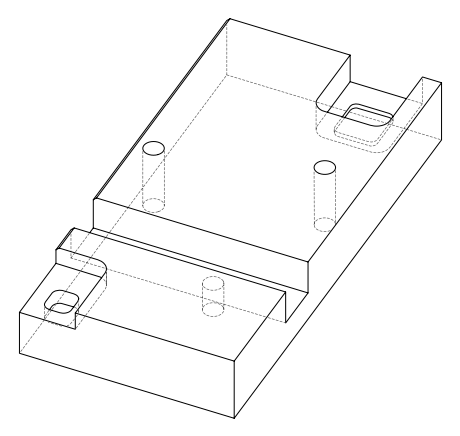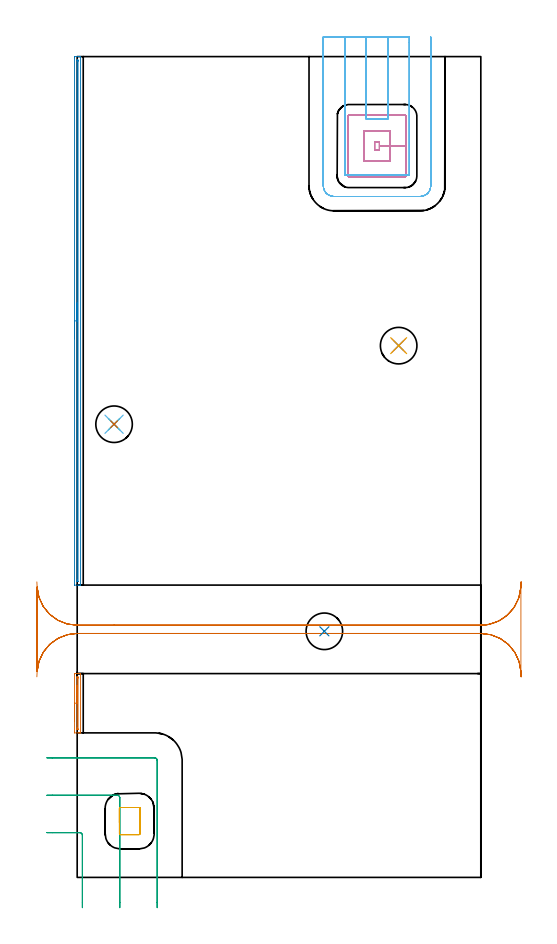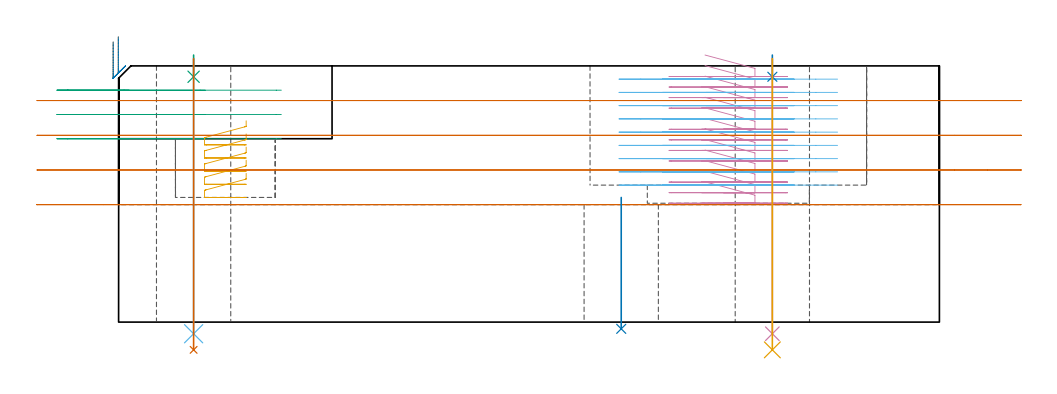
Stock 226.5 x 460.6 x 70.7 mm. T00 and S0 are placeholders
(PLAN: 14 operations, 10 tool changes, 35.9 min)
(1 AREA_MILL | FG_CHAMFER_SURFACE | UGT0205_001 | 0.68 min | 220 mm3)
(2 AREA_MILL_1 | FG_CHAMFER_SURFACE_1 | UGT0205_001 | 4.89 min | 1731 mm3)
(3 MILL_CORNER_NOTCH_RECTANGULAR | CORNER_NOTCH_RECTANGULAR | UGT0201_006 | Follow Part, ap 7, ae 75% | 2.07 min | 94982 mm3)
(4 MILL_RECTANGULAR_POCKET | POCKET_RECTANGULAR_STRAIGHT | NXT0201_011 | Follow Part, ap 3, ae 75% | 7.43 min | 77550 mm3)
(5 MILL_RECTANGULAR_POCKET_1 | POCKET_RECTANGULAR_STRAIGHT_1 | NXT0201_012 | Follow Part, ap 4, ae 75% | 1.06 min | 12894 mm3)
(6 MILL_SLOT | SLOT_PARTIAL_RECTANGULAR | NXT0201_012 | Follow Part, ap 4, ae 75% | 12.5 min | 147087 mm3)
(7 MILL_RECTANGULAR_SLOT | SLOT_RECTANGULAR | UGT0201_009 | Follow Part, ap 11.25, ae 75% | 5.73 min | 430323 mm3)
(8 SPOT_DRILL | STEP1HOLE | NXT0321_9005460120000 | 0.05 min | 188 mm3)
(9 SPOT_DRILL_1 | STEP1HOLE_1 | NXT0321_9005460120000 | 0.05 min | 180 mm3)
(10 DRILL_THROUGH_HOLE_INTO_CENTER | STEP1HOLE | NXT0301_065 | 0.31 min | 4714 mm3)
(11 DRILL_TO_ENLARGE_THROUGH_HOLE | STEP1HOLE | UGT0301_050 | 0.32 min | 18415 mm3)
(12 DRILL_THROUGH_HOLE_INTO_CENTER_1 | STEP1HOLE_1 | NXT0301_065 | 0.31 min | 4762 mm3)
(13 DRILL_TO_ENLARGE_THROUGH_HOLE_1 | STEP1HOLE_1 | UGT0301_050 | 0.32 min | 18340 mm3)
(14 INDEXABLE_INSERT_DRILL_THROUGH_HOLE_FROM_SOLID | STEP1HOLE_2 | NXT0302_012 | 0.15 min | 10695 mm3)
(TOOL UGT0205_001 | Chamfer Mill 20 x 3 x 45 deg. | D20 FL50 Z2)
(TOOL UGT0201_006 | End Mill 28 mm | D28 FL25 Z2)
(TOOL NXT0201_011 | ENDMILL 12mm [2P460-1200-NA 1630] | D12 FL38 Z6)
(TOOL NXT0201_012 | ENDMILL 16mm [2P460-1600-NA 1630] | D16 FL38 Z6)
(TOOL UGT0201_009 | End Mill 45 mm | D45 FL63 Z6)
(TOOL NXT0321_9005460120000 | NC Spot Drill, 142deg, 12mm, Carbide, Uncoated | D12 PA142 FL30 Z2)
(TOOL NXT0301_065 | Carbide Drill 9.4mm [860.1-0940-075A1-MM 2214] | D9.4 PA140 FL98 Z2)
(TOOL UGT0301_050 | Twist Drill 20.5 mm | D20.5 PA118 FL145 Z2)
(TOOL NXT0302_012 | Index. Insert Drill 20.5mm [880-D2050L25-03] | D20.5 PA176 FL62 Z2)
(OP 1 AREA_MILL)
G17 G21 G94 G90
T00 M6
G54
G17 G0 G90 X-1.5 Y87.75 S1061 M3
G43 Z80.7 H0
Z77.3
G94 G1 Y87.788 Z76.428 F250.
Y87.902 Z75.563
Y88.091 Z74.712
Y88.353 Z73.88
Y88.687 Z73.074
Y89.09 Z72.3
Y89.558 Z71.564
Y90.09 Z70.872
Y90.679 Z70.229
Y91.322 Z69.64
Y92.014 Z69.108
Y92.75 Z68.64
Y93.524 Z68.237
Y94.33 Z67.903
Y95.162 Z67.641
Y96.014 Z67.452
Y96.878 Z67.338
Y97.75 Z67.3
Y113.803
X-1.498 Y114.054 Z67.302
X-1.491 Y114.397 Z67.306
X-1.411 Y114.4 Z67.386
X0.638 Z69.433
X1.232 Z70.031
X1.639 Z70.439
X1.771 Y114.398 Z70.563
X1.898 Y114.39 Z70.688
X1.9 Y114.249 Z70.7
Y81.251
X1.898 Y81.11 Z70.689
X1.771 Y81.102 Z70.563
X1.64 Y81.1 Z70.439
X1.232 Z70.031
X0.638 Z69.433
X-1.412 Z67.386
X-1.491 Y81.103 Z67.306
X-1.5 Y81.447 Z67.3
Y97.75
X-0.086 Z68.714
X-0.085 Y112.019 Z68.715
X-0.083 Y112.31 Z68.717
X-0.081 Y112.381 Z68.719
X-0.078 Y112.39 Z68.722
X-0.071 Y112.394 Z68.729
X-0.049 Y112.398 Z68.751
X0.013 Y112.399 Z68.813
X0.265 Y112.4 Z69.065
X0.422 Y112.397 Z69.222
X0.449 Y112.395 Z69.249
X0.472 Y112.391 Z69.272
X0.479 Y112.36 Z69.279
X0.483 Y112.177 Z69.283
X0.485 Y112.019 Z69.285
X0.486 Y111.864 Z69.286
X0.485 Y83.246 Z69.285
X0.484 Y83.163 Z69.284
X0.481 Y83.122 Z69.281
X0.479 Y83.11 Z69.279
X0.413 Y83.107 Z69.213
X0.135 Y83.101 Z68.935
X-0.023 Y83.103 Z68.777
X-0.049 Y83.105 Z68.751
X-0.072 Y83.109 Z68.728
X-0.079 Y83.14 Z68.721
X-0.083 Y83.323 Z68.717
X-0.085 Y83.481 Z68.715
X-0.086 Y84.062 Z68.714
Y97.75
Y98.622 Z68.752
Y99.486 Z68.866
Y100.338 Z69.055
Y101.17 Z69.317
Y101.976 Z69.651
Y102.75 Z70.054
Y103.486 Z70.523
Y104.178 Z71.054
Y104.821 Z71.643
Y105.41 Z72.286
Y105.942 Z72.978
Y106.41 Z73.714
Y106.813 Z74.488
Y107.147 Z75.294
Y107.409 Z76.126
Y107.598 Z76.978
Y107.712 Z77.843
Y107.75 Z78.714
G0 Z80.7
M5
M2
(OP 2 AREA_MILL_1)
G17 G21 G94 G90
T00 M6
G54
G17 G0 G90 X-1.5 Y302.3 S1061 M3
G43 Z80.7 H0
Z77.3
G94 G1 Y302.338 Z76.428 F250.
Y302.452 Z75.564
Y302.641 Z74.712
Y302.903 Z73.88
Y303.237 Z73.074
Y303.64 Z72.3
Y304.108 Z71.564
Y304.64 Z70.872
Y305.229 Z70.229
Y305.872 Z69.64
Y306.564 Z69.108
Y307.3 Z68.64
Y308.074 Z68.237
Y308.88 Z67.903
Y309.712 Z67.641
Y310.564 Z67.452
Y311.428 Z67.338
Y312.3 Z67.3
Y459.995
X-1.498 Y460.246 Z67.302
X-1.491 Y460.597 Z67.306
X-1.427 Y460.6 Z67.371
X0.638 Z69.433
X1.262 Z70.061
X1.626 Z70.425
X1.764 Y460.598 Z70.557
X1.898 Y460.59 Z70.688
X1.9 Y460.441 Z70.7
Y164.159
X1.897 Y164.01 Z70.688
X1.764 Y164.002 Z70.557
X1.626 Y164. Z70.425
X1.262 Z70.061
X0.638 Z69.433
X-1.427 Z67.371
X-1.491 Y164.003 Z67.306
X-1.5 Y164.355 Z67.3
Y312.3
X-0.086 Z68.714
X-0.085 Y458.21 Z68.715
X-0.082 Y458.501 Z68.718
X-0.079 Y458.571 Z68.721
X-0.073 Y458.591 Z68.727
X-0.055 Y458.594 Z68.745
X0.009 Y458.597 Z68.809
X0.256 Y458.6 Z69.056
X0.421 Y458.598 Z69.221
X0.449 Y458.595 Z69.249
X0.474 Y458.591 Z69.274
X0.479 Y458.556 Z69.279
X0.484 Y458.367 Z69.284
X0.485 Y458.21 Z69.285
X0.486 Y458.055 Z69.286
X0.485 Y166.154 Z69.285
X0.484 Y166.071 Z69.284
X0.482 Y166.03 Z69.282
X0.48 Y166.017 Z69.28
X0.44 Y166.01 Z69.24
X0.143 Y166.001 Z68.943
X-0.021 Y166.002 Z68.779
X-0.049 Y166.005 Z68.751
X-0.075 Y166.009 Z68.725
X-0.079 Y166.044 Z68.721
X-0.084 Y166.233 Z68.716
X-0.085 Y166.39 Z68.715
X-0.086 Y166.972 Z68.714
Y312.3
Y313.172 Z68.752
Y314.036 Z68.866
Y314.888 Z69.055
Y315.72 Z69.317
Y316.526 Z69.651
Y317.3 Z70.054
Y318.036 Z70.523
Y318.728 Z71.054
Y319.371 Z71.643
Y319.96 Z72.286
Y320.492 Z72.978
Y320.96 Z73.714
Y321.363 Z74.488
Y321.697 Z75.294
Y321.959 Z76.126
Y322.148 Z76.978
Y322.262 Z77.843
Y322.3 Z78.714
G0 Z80.7
M5
M2
(OP 3 MILL_CORNER_NOTCH_RECTANGULAR)
G17 G21 G94 G90
T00 M6
G54
G17 G0 G90 X2.9 Y-17. S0 M3
G43 Z80.7 H0
Z64.
G94 G1 Y-14. F250.
Y23.706 F500.
G3 X1.506 Y25.1 R1.4
G1 X-14.
X-17. F250.
G0 Z80.7
X23.9 Y-17.
Z64.
G1 Y-14.
Y44.706 F500.
G3 X22.506 Y46.1 R1.4
G1 X-14.
X-17. F250.
G0 Z80.7
X44.9 Y-17.
Z64.
G1 Y-14.
Y65.706 F500.
G3 X43.506 Y67.1 R1.4
G1 X-14.
X-17. F250.
G0 Z80.7
X2.9 Y-17.
Z57.3
G1 Y-14.
Y23.706 F500.
G3 X1.506 Y25.1 R1.4
G1 X-14.
X-17. F250.
G0 Z80.7
X23.9 Y-17.
Z57.3
G1 Y-14.
Y44.706 F500.
G3 X22.506 Y46.1 R1.4
G1 X-14.
X-17. F250.
G0 Z80.7
X44.9 Y-17.
Z57.3
G1 Y-14.
Y65.706 F500.
G3 X43.506 Y67.1 R1.4
G1 X-14.
X-17. F250.
G0 Z80.7
X2.9 Y-17.
Z50.6
G1 Y-14.
Y23.706 F500.
G3 X1.506 Y25.1 R1.4
G1 X-14.
X-17. F250.
G0 Z80.7
X23.9 Y-17.
Z50.6
G1 Y-14.
Y44.706 F500.
G3 X22.506 Y46.1 R1.4
G1 X-14.
X-17. F250.
G0 Z80.7
X44.9 Y-17.
Z50.6
G1 Y-14.
Y65.706 F500.
G3 X43.506 Y67.1 R1.4
G1 X-14.
X-17. F250.
G0 Z80.7
M5
M2
(OP 4 MILL_RECTANGULAR_POCKET)
G17 G21 G94 G90
T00 M6
G54
G17 G0 G90 X161.824 Y402.1 S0 M3
G43 Z80.7 H1
Z73.7
G94 G1 X175.6 Z70.008 F250.
Y410.4 Z67.785
X169.6
Y412.7 F500.
X166.9
Y408.1
X169.6
Y410.4
X175.6
Y418.7
X160.9
Y402.1
X175.6
Y410.4
X184.6
Y427.1
G3 X184. Y427.7 R0.6
G1 X152.5
G3 X151.9 Y427.1 R0.6
G1 Y393.7
G3 X152.5 Y393.1 R0.6
G1 X184.
G3 X184.6 Y393.7 R0.6
G1 Y410.4
Y411.4
G0 X161.824 Y402.1 Z70.785
G1 X175.6 Z67.093 F250.
Y410.4 Z64.869
X169.6
Y412.7 F500.
X166.9
Y408.1
X169.6
Y410.4
X175.6
Y418.7
X160.9
Y402.1
X175.6
Y410.4
X184.6
Y427.1
G3 X184. Y427.7 R0.6
G1 X152.5
G3 X151.9 Y427.1 R0.6
G1 Y393.7
G3 X152.5 Y393.1 R0.6
G1 X184.
G3 X184.6 Y393.7 R0.6
G1 Y410.4
Y411.4
G0 X161.824 Y402.1 Z67.869
G1 X175.6 Z64.178 F250.
Y410.4 Z61.954
X169.6
Y412.7 F500.
X166.9
Y408.1
X169.6
Y410.4
X175.6
Y418.7
X160.9
Y402.1
X175.6
Y410.4
X184.6
Y427.1
G3 X184. Y427.7 R0.6
G1 X152.5
G3 X151.9 Y427.1 R0.6
G1 Y393.7
G3 X152.5 Y393.1 R0.6
G1 X184.
G3 X184.6 Y393.7 R0.6
G1 Y410.4
Y411.4
G0 X161.824 Y402.1 Z64.954
G1 X175.6 Z61.262 F250.
Y410.4 Z59.038
X169.6
Y412.7 F500.
X166.9
Y408.1
X169.6
Y410.4
X175.6
Y418.7
X160.9
Y402.1
X175.6
Y410.4
X184.6
Y427.1
G3 X184. Y427.7 R0.6
G1 X152.5
G3 X151.9 Y427.1 R0.6
G1 Y393.7
G3 X152.5 Y393.1 R0.6
G1 X184.
G3 X184.6 Y393.7 R0.6
G1 Y410.4
Y411.4
G0 X161.824 Y402.1 Z62.038
G1 X175.6 Z58.347 F250.
Y410.4 Z56.123
X169.6
Y412.7 F500.
X166.9
Y408.1
X169.6
Y410.4
X175.6
Y418.7
X160.9
Y402.1
X175.6
Y410.4
X184.6
Y427.1
G3 X184. Y427.7 R0.6
G1 X152.5
G3 X151.9 Y427.1 R0.6
G1 Y393.7
G3 X152.5 Y393.1 R0.6
G1 X184.
G3 X184.6 Y393.7 R0.6
G1 Y410.4
Y411.4
G0 X161.824 Y402.1 Z59.123
G1 X175.6 Z55.432 F250.
Y410.4 Z53.208
X169.6
Y412.7 F500.
X166.9
Y408.1
X169.6
Y410.4
X175.6
Y418.7
X160.9
Y402.1
X175.6
Y410.4
X184.6
Y427.1
G3 X184. Y427.7 R0.6
G1 X152.5
G3 X151.9 Y427.1 R0.6
G1 Y393.7
G3 X152.5 Y393.1 R0.6
G1 X184.
G3 X184.6 Y393.7 R0.6
G1 Y410.4
Y411.4
G0 X161.824 Y402.1 Z56.208
G1 X175.6 Z52.516 F250.
Y410.4 Z50.292
X169.6
Y412.7 F500.
X166.9
Y408.1
X169.6
Y410.4
X175.6
Y418.7
X160.9
Y402.1
X175.6
Y410.4
X184.6
Y427.1
G3 X184. Y427.7 R0.6
G1 X152.5
G3 X151.9 Y427.1 R0.6
G1 Y393.7
G3 X152.5 Y393.1 R0.6
G1 X184.
G3 X184.6 Y393.7 R0.6
G1 Y410.4
Y411.4
G0 X161.824 Y402.1 Z53.292
G1 X175.6 Z49.601 F250.
Y410.4 Z47.377
X169.6
Y412.7 F500.
X166.9
Y408.1
X169.6
Y410.4
X175.6
Y418.7
X160.9
Y402.1
X175.6
Y410.4
X184.6
Y427.1
G3 X184. Y427.7 R0.6
G1 X152.5
G3 X151.9 Y427.1 R0.6
G1 Y393.7
G3 X152.5 Y393.1 R0.6
G1 X184.
G3 X184.6 Y393.7 R0.6
G1 Y410.4
Y411.4
G0 X161.824 Y402.1 Z50.377
G1 X175.6 Z46.685 F250.
Y410.4 Z44.462
X169.6
Y412.7 F500.
X166.9
Y408.1
X169.6
Y410.4
X175.6
Y418.7
X160.9
Y402.1
X175.6
Y410.4
X184.6
Y427.1
G3 X184. Y427.7 R0.6
G1 X152.5
G3 X151.9 Y427.1 R0.6
G1 Y393.7
G3 X152.5 Y393.1 R0.6
G1 X184.
G3 X184.6 Y393.7 R0.6
G1 Y410.4
Y411.4
G0 X161.824 Y402.1 Z47.462
G1 X175.6 Z43.77 F250.
Y410.4 Z41.546
X169.6
Y412.7 F500.
X166.9
Y408.1
X169.6
Y410.4
X175.6
Y418.7
X160.9
Y402.1
X175.6
Y410.4
X184.6
Y427.1
G3 X184. Y427.7 R0.6
G1 X152.5
G3 X151.9 Y427.1 R0.6
G1 Y393.7
G3 X152.5 Y393.1 R0.6
G1 X184.
G3 X184.6 Y393.7 R0.6
G1 Y410.4
Y411.4
G0 X161.824 Y402.1 Z44.546
G1 X175.6 Z40.855 F250.
Y410.4 Z38.631
X169.6
Y412.7 F500.
X166.9
Y408.1
X169.6
Y410.4
X175.6
Y418.7
X160.9
Y402.1
X175.6
Y410.4
X184.6
Y427.1
G3 X184. Y427.7 R0.6
G1 X152.5
G3 X151.9 Y427.1 R0.6
G1 Y393.7
G3 X152.5 Y393.1 R0.6
G1 X184.
G3 X184.6 Y393.7 R0.6
G1 Y410.4
Y411.4
G0 X161.824 Y402.1 Z41.631
G1 X175.6 Z37.939 F250.
Y410.4 Z35.715
X169.6
Y412.7 F500.
X166.9
Y408.1
X169.6
Y410.4
X175.6
Y418.7
X160.9
Y402.1
X175.6
Y410.4
X184.6
Y427.1
G3 X184. Y427.7 R0.6
G1 X152.5
G3 X151.9 Y427.1 R0.6
G1 Y393.7
G3 X152.5 Y393.1 R0.6
G1 X184.
G3 X184.6 Y393.7 R0.6
G1 Y410.4
Y411.4
G0 X161.824 Y402.1 Z38.715
G1 X175.6 Z35.024 F250.
Y410.4 Z32.8
X169.6
Y412.7 F500.
X166.9
Y408.1
X169.6
Y410.4
X175.6
Y418.7
X160.9
Y402.1
X175.6
Y410.4
X184.6
Y427.1
G3 X184. Y427.7 R0.6
G1 X152.5
G3 X151.9 Y427.1 R0.6
G1 Y393.7
G3 X152.5 Y393.1 R0.6
G1 X184.
G3 X184.6 Y393.7 R0.6
G1 Y410.4
Y411.4
G0 Z80.7
M5
M2
(OP 5 MILL_RECTANGULAR_POCKET_1)
G17 G21 G94 G90
T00 M6
G54
G17 G0 G90 X35.2 Y33.136 S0 M3
G43 Z80.7 H1
Z55.55
G94 G1 Y38.7 Z54.059 F250.
Y38.771 Z54.04
X35.152 Y38.926 Z53.997
X35.057 Y39.057 Z53.953
X34.926 Y39.152 Z53.91
X34.771 Y39.2 Z53.867
X24.129 Z51.015
X23.974 Y39.152 Z50.972
X23.843 Y39.057 Z50.928
X23.748 Y38.926 Z50.885
X23.7 Y38.771 Z50.841
Y38.7 Z50.822
Y31.6 Z48.92
Y24.5 F500.
G3 X24.2 Y24. R0.5
G1 X34.7
G3 X35.2 Y24.5 R0.5
G1 Y38.7
G3 X34.7 Y39.2 R0.5
G1 X24.2
G3 X23.7 Y38.7 R0.5
G1 Y31.6
Y30.6
G0 X35.2 Y33.136 Z51.92
G1 Y38.7 Z50.429 F250.
Y38.771 Z50.41
X35.152 Y38.926 Z50.367
X35.057 Y39.057 Z50.323
X34.926 Y39.152 Z50.28
X34.771 Y39.2 Z50.237
X24.129 Z47.385
X23.974 Y39.152 Z47.342
X23.843 Y39.057 Z47.298
X23.748 Y38.926 Z47.255
X23.7 Y38.771 Z47.211
Y38.7 Z47.192
Y31.6 Z45.29
Y24.5 F500.
G3 X24.2 Y24. R0.5
G1 X34.7
G3 X35.2 Y24.5 R0.5
G1 Y38.7
G3 X34.7 Y39.2 R0.5
G1 X24.2
G3 X23.7 Y38.7 R0.5
G1 Y31.6
Y30.6
G0 X35.2 Y33.136 Z48.29
G1 Y38.7 Z46.799 F250.
Y38.771 Z46.78
X35.152 Y38.926 Z46.737
X35.057 Y39.057 Z46.693
X34.926 Y39.152 Z46.65
X34.771 Y39.2 Z46.607
X24.129 Z43.755
X23.974 Y39.152 Z43.712
X23.843 Y39.057 Z43.668
X23.748 Y38.926 Z43.625
X23.7 Y38.771 Z43.581
Y38.7 Z43.562
Y31.6 Z41.66
Y24.5 F500.
G3 X24.2 Y24. R0.5
G1 X34.7
G3 X35.2 Y24.5 R0.5
G1 Y38.7
G3 X34.7 Y39.2 R0.5
G1 X24.2
G3 X23.7 Y38.7 R0.5
G1 Y31.6
Y30.6
G0 X35.2 Y33.136 Z44.66
G1 Y38.7 Z43.169 F250.
Y38.771 Z43.15
X35.152 Y38.926 Z43.107
X35.057 Y39.057 Z43.063
X34.926 Y39.152 Z43.02
X34.771 Y39.2 Z42.977
X24.129 Z40.125
X23.974 Y39.152 Z40.082
X23.843 Y39.057 Z40.038
X23.748 Y38.926 Z39.995
X23.7 Y38.771 Z39.951
Y38.7 Z39.932
Y31.6 Z38.03
Y24.5 F500.
G3 X24.2 Y24. R0.5
G1 X34.7
G3 X35.2 Y24.5 R0.5
G1 Y38.7
G3 X34.7 Y39.2 R0.5
G1 X24.2
G3 X23.7 Y38.7 R0.5
G1 Y31.6
Y30.6
G0 X35.2 Y33.136 Z41.03
G1 Y38.7 Z39.539 F250.
Y38.771 Z39.52
X35.152 Y38.926 Z39.477
X35.057 Y39.057 Z39.433
X34.926 Y39.152 Z39.39
X34.771 Y39.2 Z39.347
X24.129 Z36.495
X23.974 Y39.152 Z36.452
X23.843 Y39.057 Z36.408
X23.748 Y38.926 Z36.365
X23.7 Y38.771 Z36.321
Y38.7 Z36.302
Y31.6 Z34.4
Y24.5 F500.
G3 X24.2 Y24. R0.5
G1 X34.7
G3 X35.2 Y24.5 R0.5
G1 Y38.7
G3 X34.7 Y39.2 R0.5
G1 X24.2
G3 X23.7 Y38.7 R0.5
G1 Y31.6
Y30.6
G0 Z80.7
M5
M2
(OP 6 MILL_SLOT)
G17 G21 G94 G90
T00 M6
G54
G17 G0 G90 X162.1 Y471.6 S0 M3
G43 Z80.7 H1
Z67.044
G94 G1 Y468.6 F250.
Y425.7 F500.
X174.4
Y468.6
Y471.6 F250.
X150.1
Y468.6
Y394.1 F500.
X186.4
Y468.6
Y471.6 F250.
X138.1
Y468.6
Y388.1 F500.
G3 X144.1 Y382.1 R6.
G1 X192.4
G3 X198.4 Y388.1 R6.
G1 Y468.6
Y471.6 F250.
G0 X162.1 Z63.389
G1 Y468.6
Y425.7 F500.
X174.4
Y468.6
Y471.6 F250.
X150.1
Y468.6
Y394.1 F500.
X186.4
Y468.6
Y471.6 F250.
X138.1
Y468.6
Y388.1 F500.
G3 X144.1 Y382.1 R6.
G1 X192.4
G3 X198.4 Y388.1 R6.
G1 Y468.6
Y471.6 F250.
G0 X162.1 Z59.733
G1 Y468.6
Y425.7 F500.
X174.4
Y468.6
Y471.6 F250.
X150.1
Y468.6
Y394.1 F500.
X186.4
Y468.6
Y471.6 F250.
X138.1
Y468.6
Y388.1 F500.
G3 X144.1 Y382.1 R6.
G1 X192.4
G3 X198.4 Y388.1 R6.
G1 Y468.6
Y471.6 F250.
G0 X162.1 Z56.078
G1 Y468.6
Y425.7 F500.
X174.4
Y468.6
Y471.6 F250.
X150.1
Y468.6
Y394.1 F500.
X186.4
Y468.6
Y471.6 F250.
X138.1
Y468.6
Y388.1 F500.
G3 X144.1 Y382.1 R6.
G1 X192.4
G3 X198.4 Y388.1 R6.
G1 Y468.6
Y471.6 F250.
G0 X162.1 Z52.422
G1 Y468.6
Y425.7 F500.
X174.4
Y468.6
Y471.6 F250.
X150.1
Y468.6
Y394.1 F500.
X186.4
Y468.6
Y471.6 F250.
X138.1
Y468.6
Y388.1 F500.
G3 X144.1 Y382.1 R6.
G1 X192.4
G3 X198.4 Y388.1 R6.
G1 Y468.6
Y471.6 F250.
G0 X162.1 Z48.767
G1 Y468.6
Y425.7 F500.
X174.4
Y468.6
Y471.6 F250.
X150.1
Y468.6
Y394.1 F500.
X186.4
Y468.6
Y471.6 F250.
X138.1
Y468.6
Y388.1 F500.
G3 X144.1 Y382.1 R6.
G1 X192.4
G3 X198.4 Y388.1 R6.
G1 Y468.6
Y471.6 F250.
G0 X162.1 Z45.111
G1 Y468.6
Y425.7 F500.
X174.4
Y468.6
Y471.6 F250.
X150.1
Y468.6
Y394.1 F500.
X186.4
Y468.6
Y471.6 F250.
X138.1
Y468.6
Y388.1 F500.
G3 X144.1 Y382.1 R6.
G1 X192.4
G3 X198.4 Y388.1 R6.
G1 Y468.6
Y471.6 F250.
G0 X162.1 Z41.456
G1 Y468.6
Y425.7 F500.
X174.4
Y468.6
Y471.6 F250.
X150.1
Y468.6
Y394.1 F500.
X186.4
Y468.6
Y471.6 F250.
X138.1
Y468.6
Y388.1 F500.
G3 X144.1 Y382.1 R6.
G1 X192.4
G3 X198.4 Y388.1 R6.
G1 Y468.6
Y471.6 F250.
G0 X162.1 Z37.8
G1 Y468.6
Y425.7 F500.
X174.4
Y468.6
Y471.6 F250.
X150.1
Y468.6
Y394.1 F500.
X186.4
Y468.6
Y471.6 F250.
X138.1
Y468.6
Y388.1 F500.
G3 X144.1 Y382.1 R6.
G1 X192.4
G3 X198.4 Y388.1 R6.
G1 Y468.6
Y471.6 F250.
G0 Z80.7
M5
M2
(OP 7 MILL_RECTANGULAR_SLOT)
G17 G21 G94 G90
T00 M6
G54
G17 G0 G90 X249.125 Y165.834 S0 M3
G43 Z80.7 H0
Z61.125
G94 G1 X248.97 Y162.838 F250.
G2 X230.657 Y141.887 R22.5 F500.
X226.5 Y141.5 R22.5 F395.
G1 X20.681
X0. F500.
G2 X-22.47 Y162.838 R22.5
G1 X-22.5
Y115.562
X-22.47
G2 X0. Y136.9 R22.5
G1 X226.5
G2 X248.97 Y115.562 R22.5
G1 X249.125 Y112.566 F250.
G0 Y165.834 Z51.55
G1 X248.97 Y162.838
G2 X230.657 Y141.887 R22.5 F500.
X226.5 Y141.5 R22.5 F395.
G1 X20.681
X0. F500.
G2 X-22.47 Y162.838 R22.5
G1 X-22.5
Y115.562
X-22.47
G2 X0. Y136.9 R22.5
G1 X226.5
G2 X248.97 Y115.562 R22.5
G1 X249.125 Y112.566 F250.
G0 Y165.834 Z41.975
G1 X248.97 Y162.838
G2 X239.761 Y145.823 R22.5 F500.
X230.657 Y141.887 R22.5 F443.
X226.5 Y141.5 R22.5 F371.
G1 X20.681
X0. F500.
G2 X-22.47 Y162.838 R22.5
G1 X-22.5
Y115.562
X-22.47
G2 X0. Y136.9 R22.5
G1 X226.5
G2 X248.97 Y115.562 R22.5
G1 X249.125 Y112.566 F250.
G0 Z80.7
X-22.625 Y112.565
Z32.4
G1 X-22.47 Y115.561
G2 X-4.157 Y136.513 R22.5 F500.
X0. Y136.9 R22.5 F395.
G1 X205.819
X226.5 F500.
G2 X248.97 Y115.562 R22.5
G1 X249.
Y162.839
X248.97
G2 X226.5 Y141.5 R22.5
G1 X0.
G2 X-22.47 Y162.839 R22.5
G1 X-22.625 Y165.835 F250.
G0 Z80.7
M5
M2
(OP 8 SPOT_DRILL)
G17 G21 G94 G90
T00 M6
G54
G17 G0 G90 X180.4 Y298.4 S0 M3
G43 Z80.7 H0
G94 G81 G98 Z67.7 F250. R73.7
G80
M5
M2
(OP 9 SPOT_DRILL_1)
G17 G21 G94 G90
T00 M6
G54
G17 G0 G90 X20.7 Y254.3 S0 M3
G43 Z80.7 H0
G94 G81 G98 Z67.7 F250. R73.7
G80
M5
M2
(OP 10 DRILL_THROUGH_HOLE_INTO_CENTER)
G17 G21 G94 G90
T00 M6
G54
G17 G0 G90 X180.4 Y298.4 S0 M3
G43 Z80.7 H1
G94 G73 G98 Z-3.211 F250. Q9.239 R72.7
G80
M5
M2
(OP 11 DRILL_TO_ENLARGE_THROUGH_HOLE)
G17 G21 G94 G90
T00 M6
G54
G17 G0 G90 X180.4 Y298.4 S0 M3
G43 Z80.7 H0
G94 G73 G98 Z-7.659 F250. Q19.59 R72.7
G80
M5
M2
(OP 12 DRILL_THROUGH_HOLE_INTO_CENTER_1)
G17 G21 G94 G90
T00 M6
G54
G17 G0 G90 X20.7 Y254.3 S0 M3
G43 Z80.7 H1
G94 G73 G98 Z-3.211 F250. Q9.239 R72.7
G80
M5
M2
(OP 13 DRILL_TO_ENLARGE_THROUGH_HOLE_1)
G17 G21 G94 G90
T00 M6
G54
G17 G0 G90 X20.7 Y254.3 S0 M3
G43 Z80.7 H0
G94 G73 G98 Z-7.659 F250. Q19.59 R72.7
G80
M5
M2
(OP 14 INDEXABLE_INSERT_DRILL_THROUGH_HOLE_FROM_SOLID)
G17 G21 G94 G90
T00 M6
G54
G17 G0 G90 X138.7 Y138.1 S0 M3
G43 Z80.7 H1
G94 G81 G98 Z-1.858 F250. R34.4
G80
M5
M2
